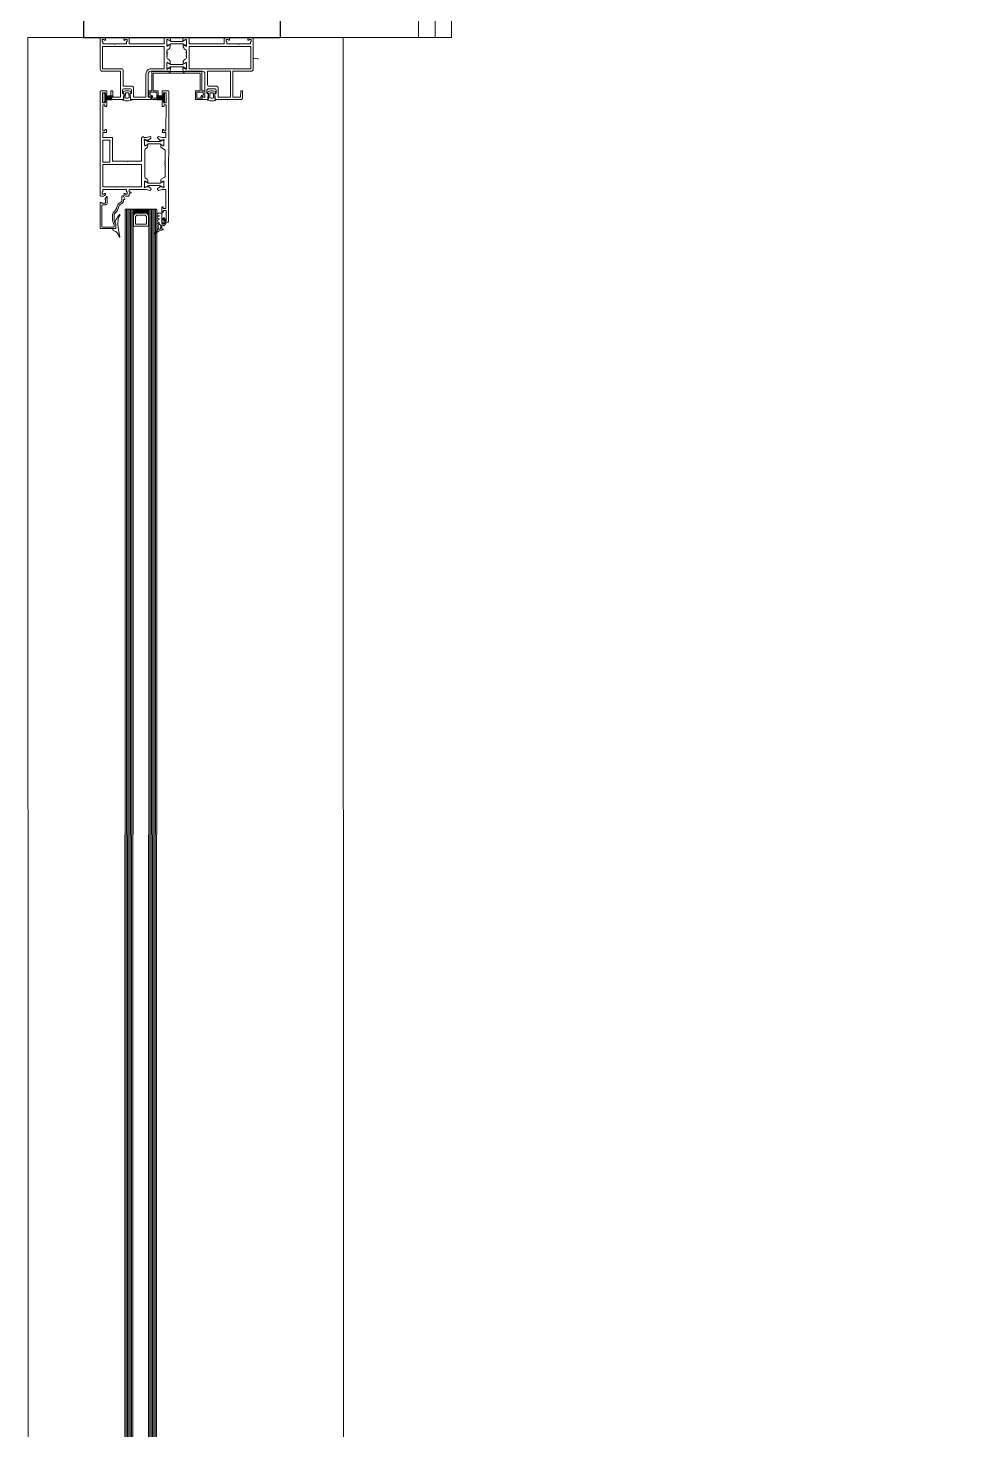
# Model space of a CAD drawing. Header units: centimetres. Extents: x 118932 to 154602, y -32682 to -23521.
# Drawn here: x 129077.4 to 129149.7, y -28273.7 to -28167 of the extents above; entities that cross this region are included whole.
import ezdxf

# ---------------------------------------------------------------- set-up
doc = ezdxf.new("R2010")
doc.units = ezdxf.units.CM
doc.header["$LTSCALE"] = 50
doc.header["$MEASUREMENT"] = 0
for name, color, linetype, lineweight, true_color in [('GEN_02_TF_Pencere', 7, 'Continuous', 9, 0x6093ac), ('GEN_05_ML_Alçıpan_giydirme', 7, 'Continuous', 18, 0x7ebab5), ('GEN_05_ML_Mermer', 7, 'Continuous', 9, 0x9d8692), ('ÖRÜLECEK DUVARLAR', 7, 'Continuous', 30, 0xfaca30)]:
    doc.layers.add(name, color=color, linetype=linetype, lineweight=lineweight, true_color=true_color)

# ---------------------------------------------------------------- blocks, each defined once
blk = doc.blocks.new('PP_Level-1_Cblok_YeniDuvarlar')
at = {"layer": 'GEN_05_ML_Alçıpan_giydirme'}
for points in [[(-740.5, -685.95), (-740.5, -657.32), (-700.5, -657.33), (-700.5, -598.79), (-740.5, -598.79), (-740.5, -490.55), (-748.01, -490.55)], [(-743, -685.95), (-743, -654.82), (-703, -654.83), (-703, -601.29), (-743, -601.29), (-743, -490.55)], [(-741.75, -685.95), (-741.75, -656.07), (-701.75, -656.08), (-701.75, -600.04), (-741.75, -600.04), (-741.75, -490.55)]]:
    blk.add_lwpolyline(points, dxfattribs=at)
at = {"layer": 'GEN_05_ML_Alçıpan_giydirme', "elevation": 0}
blk.add_lwpolyline([(-749.8, -685.95), (-740.5, -685.95)], dxfattribs=at)
blk = doc.blocks.new('ÖRÜLECEK DUVARLAR LEVEL -1 C BLOK')
at = {"layer": 'ÖRÜLECEK DUVARLAR', "elevation": 0}
blk.add_lwpolyline([(-294.7, 91.39), (-279.7, 91.39), (-279.7, 127.56), (-294.7, 127.56)], close=True, dxfattribs=at)
blk = doc.blocks.new('P18__')
at = {"layer": 'GEN_02_TF_Pencere'}
for p, q in [((101.66, 5.7), (101.7, 5.7)), ((101.7, 5.7), (101.7, 5.7)), ((101.73, 5.68), (101.73, 5.49)), ((101.76, 5.47), (102.02, 5.47)), ((102.07, 5.48), (102.09, 5.49)), ((103.16, 4.76), (5.28, 4.79)), ((103.21, 4.66), (5.28, 4.69)), ((103.21, 4.56), (5.28, 4.59)), ((103.21, 4.46), (5.28, 4.49)), ((103.21, 4.36), (5.28, 4.39)), ((103.21, 4.26), (5.28, 4.29)), ((102.76, 5.16), (102.75, 5.16)), ((103.16, 4.76), (103.21, 4.71)), ((103.21, 4.71), (103.21, 4.21)), ((103.21, 4.16), (5.28, 4.19)), ((101.91, 2.99), (101.91, 4.13)), ((101.91, 4.13), (102.76, 4.13)), ((102.06, 3.14), (102.06, 3.98)), ((102.06, 3.98), (102.66, 3.98)), ((102.66, 3.98), (102.76, 3.88)), ((102.76, 3.24), (102.66, 3.14)), ((102.76, 4.13), (102.91, 3.98)), ((102.76, 3.88), (102.76, 3.24)), ((103.21, 4.16), (102.84, 4.16)), ((102.84, 4.16), (102.99, 4.01)), ((102.85, 4.16), (102.85, 4.14)), ((102.89, 4.16), (102.89, 4.1)), ((102.91, 3.98), (102.91, 3.14)), ((102.93, 4.16), (102.93, 4.06)), ((102.97, 4.16), (102.97, 4.02)), ((102.99, 4.01), (102.99, 3.11)), ((103.01, 4.16), (103.01, 2.96)), ((103.05, 4.16), (103.05, 2.96)), ((103.09, 4.16), (103.09, 2.96)), ((103.13, 4.16), (103.13, 2.96)), ((103.21, 4.21), (103.16, 4.16)), ((103.17, 4.16), (103.17, 2.96)), ((103.21, 2.96), (103.21, 4.16)), ((103.21, 4.16), (103.21, 4.16)), ((103.21, 4.16), (103.21, 2.96)), ((103.21, 2.96), (5.28, 2.99)), ((103.21, 2.86), (5.28, 2.89)), ((103.21, 2.76), (5.28, 2.79)), ((103.21, 2.66), (5.28, 2.69)), ((103.21, 2.56), (5.28, 2.59)), ((103.21, 2.46), (5.28, 2.49)), ((103.16, 2.36), (5.28, 2.39)), ((101.33, 2.47), (101.51, 2.25)), ((101.6, 2.31), (101.39, 2.51)), ((101.68, 2.15), (101.68, 2.17)), ((102.01, 2.35), (101.76, 2.35)), ((101.78, 2.26), (101.96, 2.26)), ((102.76, 2.99), (101.91, 2.99)), ((102.66, 3.14), (102.06, 3.14)), ((102.06, 2.17), (102.06, 2.15)), ((102.06, 2.17), (102.06, 2.17)), ((102.14, 2.2), (102.1, 2.3)), ((102.1, 2.3), (102.1, 2.3)), ((102.28, 2.34), (102.2, 2.2)), ((102.41, 2.2), (102.35, 2.34)), ((102.54, 2.34), (102.46, 2.2)), ((102.67, 2.2), (102.62, 2.34)), ((102.78, 2.34), (102.73, 2.2)), ((102.91, 3.14), (102.76, 2.99)), ((102.99, 3.11), (102.84, 2.96)), ((102.84, 2.96), (103.21, 2.96)), ((102.85, 2.97), (102.85, 2.96)), ((102.89, 2.28), (102.86, 2.34)), ((102.89, 3.01), (102.89, 2.96)), ((102.9, 1.99), (102.9, 2.24)), ((102.93, 3.05), (102.93, 2.96)), ((102.97, 3.09), (102.97, 2.96)), ((103.16, 2.96), (103.21, 2.91)), ((103.21, 2.41), (103.16, 2.36)), ((103.21, 2.91), (103.21, 2.41)), ((101.7, 1.88), (101.7, 1.94)), ((101.73, 1.97), (102.03, 1.97)), ((101.96, 2.06), (101.78, 2.06)), ((101.96, 1.79), (102.13, 1.68)), ((102.03, 1.85), (101.99, 1.85)), ((102.03, 1.97), (102.03, 1.85)), ((102.11, 1.96), (102.11, 1.96)), ((102.11, 1.78), (102.11, 1.94)), ((102.13, 1.68), (102.38, 1.68)), ((102.14, 1.97), (102.37, 1.97)), ((102.37, 1.75), (102.14, 1.75)), ((102.38, 1.68), (102.54, 1.79)), ((102.4, 1.94), (102.4, 1.78)), ((102.48, 1.85), (102.48, 1.97)), ((102.48, 1.97), (102.87, 1.97)), ((102.52, 1.85), (102.48, 1.85))]:
    blk.add_line(p, q, dxfattribs=at)
at = {"layer": 'GEN_02_TF_Pencere', "linetype": 'Continuous'}
for p, q in [((111.54, 6.26), (111.54, 5.75)), ((111.56, 6.26), (111.56, 5.75)), ((111.58, 6.26), (111.58, 5.75)), ((111.6, 6.26), (111.6, 5.75)), ((111.62, 6.26), (111.62, 5.75)), ((111.64, 6.26), (111.64, 5.75)), ((111.66, 6.26), (111.66, 5.75)), ((111.68, 6.26), (111.68, 5.75)), ((111.7, 6.26), (111.7, 5.75)), ((111.72, 6.26), (111.72, 5.75)), ((111.74, 6.26), (111.74, 5.75)), ((111.76, 6.26), (111.76, 5.75)), ((111.78, 6.26), (111.78, 5.75)), ((111.8, 6.26), (111.8, 5.75)), ((111.82, 6.26), (111.82, 5.75)), ((111.84, 6.26), (111.84, 5.75)), ((111.54, 1.85), (111.54, 2.36)), ((111.56, 1.85), (111.56, 2.36)), ((111.58, 1.85), (111.58, 2.36)), ((111.6, 1.85), (111.6, 2.36)), ((111.62, 1.85), (111.62, 2.36)), ((111.64, 1.85), (111.64, 2.36)), ((111.66, 1.85), (111.66, 2.36)), ((111.68, 1.85), (111.68, 2.36)), ((111.7, 1.85), (111.7, 2.36)), ((111.72, 1.85), (111.72, 2.36)), ((111.74, 1.85), (111.74, 2.36)), ((111.76, 1.85), (111.76, 2.36)), ((111.78, 1.85), (111.78, 2.36)), ((111.8, 1.85), (111.8, 2.36)), ((111.82, 1.85), (111.82, 2.36)), ((111.84, 1.85), (111.84, 2.36))]:
    blk.add_line(p, q, dxfattribs=at)
at = {"layer": 'GEN_02_TF_Pencere', "extrusion": (0, 0, -1)}
for points in [[(-101.76, 6.67), (-103.68, 6.67, 0.41421), (-103.71, 6.64), (-103.71, 6.58, 0.41421), (-103.68, 6.55), (-103.66, 6.55), (-103.66, 6.25), (-103.93, 6.25), (-103.95, 6.28, 0.414213), (-103.99, 6.29), (-104.16, 6.19, 0.767327), (-104.15, 6.13), (-103.64, 6.13, 0.414213), (-103.54, 6.23), (-103.54, 6.5, -0.414213), (-103.49, 6.55), (-101.9, 6.55, -0.414213), (-101.85, 6.5), (-101.85, 5.64, -0.414213), (-101.9, 5.59), (-101.95, 5.59, -0.127549), (-101.99, 5.59, 0.13898), (-102.58, 5.73), (-102.73, 5.73, 0.215322), (-102.97, 5.63, -0.168624), (-103.43, 5.37, 0.197358), (-103.63, 5.24), (-103.74, 5.08, -0.244575), (-103.89, 5.01), (-104.17, 5.01, 0.767327), (-104.19, 4.9), (-104, 4.79, 0.577351), (-103.95, 4.82), (-103.95, 4.89), (-103.89, 4.89, 0.244575), (-103.64, 5.01), (-103.53, 5.17, -0.197358), (-103.41, 5.25, 0.168624), (-102.88, 5.55, -0.215322), (-102.73, 5.61), (-102.48, 5.61, -0.114883), (-102.05, 5.49, 0.126996), (-101.95, 5.47), (-101.76, 5.47, 0.414213), (-101.73, 5.5), (-101.73, 6.64, 0.414213), (-101.76, 6.67)], [(-104.24, 6.66), (-112.18, 6.66, 0.198912), (-112.2, 6.65, 0.198912), (-112.21, 6.63), (-112.21, 6.19, 0.414214), (-112.18, 6.16), (-111.98, 6.16, 0.414214), (-111.91, 6.23, 0.414214), (-111.94, 6.26), (-112.02, 6.26, -0.414214), (-112.07, 6.31), (-112.07, 6.43, -0.414214), (-112.02, 6.48), (-111.35, 6.48, -0.414214), (-111.3, 6.43), (-111.3, 6.31, -0.414214), (-111.35, 6.26), (-111.43, 6.26, 0.414214), (-111.46, 6.23, 0.414214), (-111.39, 6.16), (-111.08, 6.16, 0.414214), (-111.03, 6.21), (-111.03, 6.28, 0.414214), (-111.06, 6.31), (-111.16, 6.31), (-111.16, 6.46), (-109.16, 6.46), (-109.16, 6.31), (-109.23, 6.31, 0.414214), (-109.26, 6.28), (-109.26, 6.22, 0.414214), (-109.23, 6.19), (-109.07, 6.19, 0.414214), (-109.04, 6.22), (-109.04, 6.43, -0.414214), (-109.01, 6.46), (-108.66, 6.46), (-108.66, 5.76, 0.414213), (-108.63, 5.73), (-106.86, 5.73), (-106.86, 4.65), (-106.83, 4.62), (-106.86, 4.59), (-106.86, 3.51), (-108.61, 3.51, 0.414277), (-108.71, 3.41), (-108.71, 3.38, 0.339312), (-108.7, 3.36), (-108.68, 3.35, -0.339802), (-108.66, 3.33), (-108.66, 3.15), (-108.73, 2.89, 0.700085), (-108.63, 2.81), (-108.61, 2.82), (-108.44, 3, 0.617948), (-108.45, 3.06, -0.283637), (-108.47, 3.08), (-108.53, 3.26), (-108.53, 3.28, -0.673161), (-108.47, 3.3, 0.202488), (-108.45, 3.29), (-108.07, 3.29, -0.414214), (-108.04, 3.26), (-108.04, 3.24, -0.137872), (-108.04, 3.22), (-108.13, 3.07, 0.585524), (-108.12, 3.04), (-107.97, 3.04, 0.261413), (-107.89, 3.09), (-107.81, 3.21, -0.261413), (-107.73, 3.26), (-106.82, 3.26), (-105.65, 3.26, -0.261413), (-105.56, 3.21), (-105.49, 3.09, 0.261413), (-105.4, 3.04), (-105.26, 3.04, 0.585524), (-105.24, 3.07), (-105.34, 3.22, -0.137872), (-105.34, 3.24), (-105.34, 3.26, -0.414214), (-105.31, 3.29), (-104.92, 3.29, 0.202488), (-104.9, 3.3, -0.673161), (-104.85, 3.28), (-104.85, 3.26), (-104.9, 3.08, -0.283637), (-104.92, 3.05, 0.617948), (-104.94, 2.99), (-104.77, 2.82), (-104.75, 2.81, 0.700085), (-104.64, 2.88), (-104.71, 3.14), (-104.71, 4.43, -0.414214), (-104.68, 4.46), (-104.54, 4.46, -0.414214), (-104.51, 4.43), (-104.51, 4.34, 0.463003), (-104.48, 4.31, 0.372825), (-104.39, 4.41), (-104.39, 4.43, -0.414214), (-104.36, 4.46), (-104.29, 4.46, 0.414214), (-104.21, 4.54), (-104.21, 4.71, 0.414214), (-104.36, 4.86), (-104.38, 4.86, 0.414214), (-104.41, 4.83), (-104.41, 4.79, 0.380812), (-104.39, 4.76, -0.365977), (-104.36, 4.73), (-104.36, 4.64, -0.414214), (-104.39, 4.61), (-104.5, 4.61, -0.365977), (-104.53, 4.64, 0.369187), (-104.56, 4.66), (-104.68, 4.66, -0.414214), (-104.71, 4.69), (-104.71, 5.53), (-104.74, 5.56), (-104.71, 5.59), (-104.71, 6.43, -0.414214), (-104.68, 6.46), (-104.56, 6.46, 0.365995), (-104.53, 6.49, -0.365977), (-104.5, 6.51), (-104.39, 6.51, -0.414214), (-104.36, 6.48), (-104.36, 6.39, -0.374045), (-104.39, 6.36, 0.366034), (-104.41, 6.33), (-104.41, 6.29, 0.414214), (-104.38, 6.26), (-104.36, 6.26, 0.414214), (-104.21, 6.41), (-104.21, 6.63, 0.414214), (-104.24, 6.66)], [(-106.79, 5.94, -0.198912), (-106.81, 5.93), (-108.43, 5.93, -0.414214), (-108.46, 5.96), (-108.46, 6.43, -0.414214), (-108.43, 6.46), (-106.81, 6.46, -0.414214), (-106.78, 6.43), (-106.78, 5.96, -0.198912), (-106.79, 5.94)], [(-116.25, 6.66), (-113.86, 6.66, -0.414214), (-113.71, 6.51), (-113.71, 5.15, 0.414214), (-113.68, 5.12), (-111.75, 5.12, 0.414214), (-111.72, 5.15), (-111.72, 5.66, 0.400696), (-111.75, 5.69), (-112.18, 5.71, -0.400696), (-112.21, 5.74), (-112.21, 5.83, -0.414214), (-112.18, 5.86), (-111.66, 5.86, -0.414214), (-111.56, 5.76), (-111.56, 4.94, -0.399104), (-111.61, 4.89), (-111.98, 4.87, -0.429487), (-112.01, 4.9), (-112.01, 4.92, 0.414214), (-112.06, 4.97), (-112.26, 4.97, 0.414214), (-112.36, 4.87), (-112.36, 4.37, 0.414214), (-112.26, 4.27), (-112.06, 4.27, 0.414214), (-112.01, 4.32), (-112.01, 4.34, -0.429495), (-111.98, 4.37), (-111.61, 4.35, -0.399096), (-111.56, 4.3), (-111.56, 2.83, -0.414214), (-111.59, 2.8), (-111.73, 2.8, -0.518649), (-111.76, 2.84), (-111.71, 2.96, 0.518649), (-111.74, 3), (-113.51, 3, 0.414214), (-113.71, 2.8), (-113.71, 1.49, 0.41134), (-113.68, 1.46, -0.312805), (-113.66, 1.45), (-113.63, 1.37, -0.493156), (-113.65, 1.34), (-113.95, 1.31, -0.957545), (-113.95, 1.35, 0.268123), (-113.94, 1.37), (-113.88, 1.52, 0.843087), (-113.89, 1.58), (-114.34, 1.58, 0.577366), (-114.37, 1.54), (-114.28, 1.38, 0.182928), (-114.27, 1.37, -0.849637), (-114.27, 1.33), (-114.37, 1.33, -0.267944), (-114.62, 1.48), (-114.65, 1.53, 0.267964), (-114.74, 1.58), (-114.86, 1.58), (-114.89, 1.54), (-114.91, 1.58), (-114.97, 1.58, -1), (-115.03, 1.58), (-115.11, 1.58, -1), (-115.17, 1.58), (-115.25, 1.58, 0.267966), (-115.34, 1.53), (-115.37, 1.48, -0.267944), (-115.63, 1.33), (-115.72, 1.33, -0.849744), (-115.72, 1.37, 0.182697), (-115.71, 1.38), (-115.62, 1.54, 0.577366), (-115.65, 1.58), (-116.1, 1.58, 0.843081), (-116.11, 1.52), (-116.05, 1.36, 0.267761), (-116.04, 1.35, -0.957329), (-116.04, 1.31), (-116.28, 1.33), (-116.28, 1.49), (-116.28, 1.77, -0.414214), (-116.25, 1.8), (-115.81, 1.8, 0.414214), (-115.78, 1.83), (-115.78, 4.46), (-116.2, 4.46, -0.414214), (-116.28, 4.54), (-116.28, 4.71, -0.414214), (-116.13, 4.86), (-116.1, 4.86, -0.414214), (-116.08, 4.84), (-116.08, 4.79, -0.36604), (-116.11, 4.76, 0.365984), (-116.13, 4.73), (-116.13, 4.64, 0.414214), (-116.1, 4.61), (-115.99, 4.61, 0.367429), (-115.96, 4.64, -0.364526), (-115.93, 4.66), (-115.81, 4.66, 0.414214), (-115.78, 4.69), (-115.78, 5.53), (-115.75, 5.56), (-115.78, 5.59), (-115.78, 6.43, 0.414214), (-115.81, 6.46), (-115.93, 6.46, -0.364526), (-115.96, 6.49, 0.367429), (-115.99, 6.51), (-116.1, 6.51, 0.414214), (-116.13, 6.48), (-116.13, 6.39, 0.365984), (-116.11, 6.36, -0.36604), (-116.08, 6.33), (-116.08, 6.28, -0.414214), (-116.1, 6.26), (-116.13, 6.26, -0.414214), (-116.28, 6.41), (-116.28, 6.63, -0.414214), (-116.25, 6.66)], [(-113.89, 6.48), (-115.6, 6.48), (-115.6, 1.8), (-113.89, 1.8), (-113.89, 2.8, -0.414214), (-113.51, 3.18), (-111.77, 3.18, 0.414214), (-111.74, 3.21), (-111.74, 4.09, 0.414214), (-111.77, 4.12), (-112.46, 4.12, -0.414214), (-112.56, 4.22), (-112.56, 4.82, 0.414214), (-112.66, 4.92), (-113.79, 4.92, -0.414214), (-113.89, 5.02), (-113.89, 6.48)], [(-111.56, 4.18, 0.064394), (-111.48, 4.39, 0.064394), (-111.45, 4.62, 0.129325), (-111.56, 5.05), (-111.56, 4.9, -0.399528), (-111.59, 4.87), (-112, 4.85, -0.414214), (-112.03, 4.88), (-112.03, 4.9, 0.414214), (-112.06, 4.93), (-112.07, 4.93, 0.295923), (-112.16, 4.87, 0.104809), (-112.22, 4.62, 0.104809), (-112.16, 4.36, 0.295923), (-112.07, 4.3), (-112.06, 4.3, 0.414214), (-112.03, 4.33), (-112.03, 4.36, -0.414214), (-112, 4.39), (-111.59, 4.36, -0.399528), (-111.56, 4.33), (-111.56, 4.18)], [(-111.7, 4.47), (-112.03, 4.49, -0.337036), (-112.05, 4.51, -0.054259), (-112.07, 4.62, -0.054259), (-112.05, 4.72, -0.337036), (-112.03, 4.74), (-111.7, 4.76, -0.32284), (-111.67, 4.74, -0.093955), (-111.65, 4.62, -0.093955), (-111.67, 4.49, -0.32284), (-111.7, 4.47)], [(-105.18, 2.97), (-105.18, 2.13, -0.131653), (-105.2, 2.07), (-105.3, 1.89), (-105.3, 1.85, 0.414213), (-105.26, 1.81), (-104.92, 1.81, 0.414214), (-104.88, 1.85), (-104.88, 1.89), (-104.98, 2.07, -0.131652), (-105, 2.13), (-105, 2.97, -0.131652), (-104.98, 3.03), (-104.88, 3.21), (-104.88, 3.25, 0.414214), (-104.92, 3.29), (-105.26, 3.29, 0.414213), (-105.3, 3.25), (-105.3, 3.21), (-105.2, 3.03, -0.131652), (-105.18, 2.97)], [(-108.18, 2.98), (-108.17, 2.13, 0.131653), (-108.16, 2.07), (-108.05, 1.89), (-108.05, 1.85, -0.414213), (-108.09, 1.81), (-108.43, 1.81, -0.414214), (-108.47, 1.85), (-108.47, 1.89), (-108.37, 2.07, 0.131652), (-108.35, 2.13), (-108.36, 2.98, 0.131652), (-108.37, 3.04), (-108.48, 3.22), (-108.48, 3.25, -0.414214), (-108.44, 3.29), (-108.1, 3.29, -0.414213), (-108.06, 3.25), (-108.06, 3.22), (-108.16, 3.04, 0.131652), (-108.18, 2.98)], [(-112.18, 1.45), (-102.24, 1.46, 0.414214), (-102.21, 1.49), (-102.21, 1.93, 0.414214), (-102.24, 1.96), (-102.44, 1.96, 0.414214), (-102.51, 1.89, 0.414214), (-102.48, 1.86), (-102.4, 1.86, -0.414214), (-102.35, 1.81), (-102.35, 1.69, -0.414214), (-102.4, 1.64), (-103.07, 1.64, -0.414214), (-103.12, 1.69), (-103.12, 1.81, -0.414214), (-103.07, 1.86), (-102.99, 1.86, 0.414214), (-102.96, 1.89, 0.414214), (-103.03, 1.96), (-103.34, 1.96, 0.414214), (-103.39, 1.91), (-103.39, 1.89, 0.414214), (-103.36, 1.86), (-103.29, 1.86, -0.414214), (-103.26, 1.83), (-103.26, 1.66), (-104.68, 1.66, -0.414214), (-104.71, 1.69), (-104.71, 1.96), (-104.64, 2.22, 0.700075), (-104.75, 2.29), (-104.77, 2.28), (-104.94, 2.11, 0.617785), (-104.92, 2.05, -0.283333), (-104.9, 2.03), (-104.85, 1.84), (-104.85, 1.82, -0.673162), (-104.9, 1.8, 0.202354), (-104.92, 1.81), (-105.31, 1.81, -0.415901), (-105.34, 1.84), (-105.34, 1.86, -0.137872), (-105.33, 1.88), (-105.24, 2.03, 0.585714), (-105.26, 2.06), (-105.4, 2.06, 0.30109), (-105.49, 2.01), (-105.64, 1.75, -0.261413), (-105.73, 1.71), (-106.55, 1.71), (-106.58, 1.74), (-106.6, 1.71), (-106.66, 1.71, 1), (-106.72, 1.71), (-106.8, 1.71, 1), (-106.86, 1.71), (-107.64, 1.71, -0.261413), (-107.73, 1.75), (-107.89, 2.01, 0.261381), (-107.97, 2.06), (-108.11, 2.06, 0.585524), (-108.13, 2.03), (-108.04, 1.88, -0.137707), (-108.03, 1.86), (-108.03, 1.84, -0.414214), (-108.06, 1.81), (-108.45, 1.81, 0.202488), (-108.47, 1.8, -0.673126), (-108.52, 1.82), (-108.52, 1.84), (-108.47, 2.03, -0.283536), (-108.45, 2.05, 0.617796), (-108.43, 2.11), (-108.6, 2.28), (-108.62, 2.29, 0.700399), (-108.73, 2.22), (-108.66, 1.96), (-108.66, 1.69, -0.414214), (-108.69, 1.66), (-109.01, 1.66, -0.414214), (-109.04, 1.69), (-109.04, 1.9, 0.414214), (-109.07, 1.93), (-109.23, 1.93, 0.414214), (-109.26, 1.9), (-109.26, 1.84, 0.414214), (-109.23, 1.81), (-109.16, 1.81), (-109.16, 1.66), (-111.16, 1.65), (-111.16, 1.8), (-111.06, 1.8, 0.414214), (-111.03, 1.83), (-111.03, 1.9, 0.414214), (-111.08, 1.95), (-111.39, 1.95, 0.414214), (-111.46, 1.88, 0.414214), (-111.43, 1.85), (-111.35, 1.85, -0.414214), (-111.3, 1.8), (-111.3, 1.68, -0.414214), (-111.35, 1.63), (-112.02, 1.63, -0.414214), (-112.07, 1.68), (-112.07, 1.8, -0.414214), (-112.02, 1.85), (-111.94, 1.85, 0.414214), (-111.91, 1.88, 0.414214), (-111.98, 1.95), (-112.18, 1.95, 0.414214), (-112.21, 1.92), (-112.21, 1.48, 0.414214), (-112.18, 1.45)], [(-112.21, -1.27, 0.198912), (-112.2, -1.29, 0.198912), (-112.18, -1.3), (-111.77, -1.3, 0.518649), (-111.74, -1.26), (-111.79, -1.14, -0.518649), (-111.76, -1.1), (-111.59, -1.1, 0.414214), (-111.56, -1.07), (-111.56, -0.61, 0.414214), (-111.59, -0.58), (-112.18, -0.58, 0.414214), (-112.21, -0.61), (-112.21, -0.95), (-113.56, -0.95), (-113.56, 0.83), (-113.56, 2.62), (-112.21, 2.62), (-112.21, 2.28, 0.414214), (-112.18, 2.25), (-111.59, 2.25, 0.414214), (-111.56, 2.28), (-111.56, 2.74, 0.414214), (-111.59, 2.77), (-111.76, 2.77, -0.518649), (-111.79, 2.81), (-111.75, 2.93, 0.518649), (-111.77, 2.97), (-112.18, 2.97, 0.414214), (-112.21, 2.94), (-112.21, 2.77, -0.414214), (-112.24, 2.74), (-113.65, 2.74, 0.414214), (-113.68, 2.71), (-113.68, 0.83), (-113.68, -1.04, 0.414214), (-113.65, -1.07), (-112.24, -1.07, -0.414214), (-112.21, -1.1), (-112.21, -1.27)], [(-112.11, 2.38), (-112.11, 2.82, -0.395113), (-112.09, 2.85), (-111.88, 2.86, 0.505029), (-111.73, 2.67), (-111.69, 2.67, -0.414214), (-111.66, 2.64), (-111.66, 2.38, -0.414214), (-111.69, 2.35), (-112.08, 2.35, -0.414214), (-112.11, 2.38)], [(-114.22, 1.26), (-114.22, 0.41, -0.131652), (-114.24, 0.35), (-114.34, 0.17), (-114.34, 0.14, 0.414214), (-114.3, 0.1), (-113.96, 0.1, 0.414214), (-113.92, 0.14), (-113.92, 0.18), (-114.03, 0.35, -0.131652), (-114.04, 0.41), (-114.04, 1.26, -0.131652), (-114.03, 1.32), (-113.92, 1.5), (-113.92, 1.54, 0.414214), (-113.96, 1.58), (-114.3, 1.58, 0.414214), (-114.34, 1.54), (-114.34, 1.5), (-114.24, 1.32, -0.131652), (-114.22, 1.26)], [(-115.98, 1.26), (-115.98, 0.41, -0.131652), (-116, 0.35), (-116.1, 0.17), (-116.1, 0.14, 0.414214), (-116.06, 0.1), (-115.72, 0.1, 0.414214), (-115.68, 0.14), (-115.68, 0.17), (-115.78, 0.35, -0.131652), (-115.8, 0.41), (-115.8, 1.26, -0.131652), (-115.78, 1.32), (-115.68, 1.5), (-115.68, 1.54, 0.414214), (-115.72, 1.58), (-116.06, 1.58, 0.414214), (-116.1, 1.54), (-116.1, 1.5), (-116, 1.32, -0.131652), (-115.98, 1.26)], [(-115.78, -2.78), (-115.78, -0.15, 0.414214), (-115.81, -0.12), (-116.25, -0.12, -0.414214), (-116.28, -0.09), (-116.28, 0.19), (-116.28, 0.35), (-116.04, 0.37, -0.957329), (-116.04, 0.33, 0.267761), (-116.05, 0.32), (-116.11, 0.16, 0.843081), (-116.1, 0.1), (-115.65, 0.1, 0.577366), (-115.62, 0.14), (-115.71, 0.3, 0.182697), (-115.72, 0.31, -0.849744), (-115.72, 0.35), (-115.63, 0.35, -0.267944), (-115.37, 0.2), (-115.34, 0.15, 0.267966), (-115.25, 0.1), (-115.17, 0.1, -1), (-115.11, 0.1), (-115.03, 0.1, -1), (-114.97, 0.1), (-114.91, 0.1), (-114.89, 0.14), (-114.86, 0.1), (-114.74, 0.1, 0.267964), (-114.65, 0.15), (-114.62, 0.2, -0.267944), (-114.36, 0.35), (-114.27, 0.35, -0.849637), (-114.27, 0.31, 0.182928), (-114.28, 0.3), (-114.37, 0.14, 0.577366), (-114.34, 0.1), (-113.89, 0.1, 0.843087), (-113.88, 0.16), (-113.94, 0.32, 0.268123), (-113.95, 0.33, -0.957545), (-113.95, 0.37), (-113.65, 0.34, -0.493156), (-113.63, 0.32), (-113.66, 0.23, -0.312805), (-113.68, 0.22, 0.41134), (-113.71, 0.19), (-113.71, -1.11, 0.414214), (-113.51, -1.31), (-111.74, -1.31, 0.414214), (-111.71, -1.28), (-111.76, -1.14, -0.414214), (-111.73, -1.11), (-111.59, -1.11, -0.414214), (-111.56, -1.14), (-111.56, -1.49, -0.399096), (-111.61, -1.54), (-111.98, -1.56, -0.429495), (-112.01, -1.53), (-112.01, -1.51, 0.414214), (-112.06, -1.46), (-112.26, -1.46, 0.414214), (-112.36, -1.56), (-112.36, -2.06, 0.414214), (-112.26, -2.16), (-112.06, -2.16, 0.414214), (-112.01, -2.11), (-112.01, -2.09, -0.429487), (-111.98, -2.06), (-111.61, -2.08, -0.399104), (-111.56, -2.13), (-111.56, -4.08, -0.414214), (-111.66, -4.18), (-112.18, -4.18, -0.414214), (-112.21, -4.15), (-112.21, -4.06, -0.400696), (-112.18, -4.03), (-111.75, -4.01, 0.400696), (-111.72, -3.98), (-111.72, -3.47, 0.414214), (-111.75, -3.44), (-113.68, -3.44, 0.414214), (-113.71, -3.47), (-113.71, -4.83, -0.414214), (-113.86, -4.98), (-116.25, -4.98, -0.414214), (-116.28, -4.95), (-116.28, -4.73, -0.414214), (-116.13, -4.58), (-116.1, -4.58, -0.414214), (-116.08, -4.6), (-116.08, -4.65, -0.36604), (-116.1, -4.68, 0.365984), (-116.13, -4.71), (-116.13, -4.8, 0.414214), (-116.1, -4.83), (-115.99, -4.83, 0.367429), (-115.96, -4.81, -0.364526), (-115.93, -4.78), (-115.81, -4.78, 0.414214), (-115.78, -4.75), (-115.78, -3.91), (-115.75, -3.88), (-115.78, -3.85), (-115.78, -3.01, 0.414214), (-115.81, -2.98), (-115.93, -2.98, -0.364526), (-115.96, -2.96, 0.367429), (-115.99, -2.93), (-116.1, -2.93, 0.414214), (-116.13, -2.96), (-116.13, -3.05, 0.365984), (-116.1, -3.08, -0.36604), (-116.08, -3.11), (-116.08, -3.16, -0.414214), (-116.1, -3.18), (-116.13, -3.18, -0.414214), (-116.28, -3.03), (-116.28, -2.86, -0.414214), (-116.2, -2.78), (-115.78, -2.78)], [(-112.11, -1.17, -0.190395), (-112.11, -1.15), (-112.11, -0.71, -0.414214), (-112.08, -0.68), (-111.69, -0.68, -0.414214), (-111.66, -0.71), (-111.66, -0.97, -0.414214), (-111.69, -1), (-111.73, -1, 0.505029), (-111.88, -1.2), (-112.09, -1.18, -0.190395), (-112.11, -1.17)], [(-111.56, -2.25, 0.064394), (-111.47, -2.04, 0.064394), (-111.45, -1.82, 0.129325), (-111.56, -1.39), (-111.56, -1.54, -0.399528), (-111.59, -1.57), (-112, -1.59, -0.414214), (-112.03, -1.56), (-112.03, -1.53, 0.414214), (-112.06, -1.5), (-112.07, -1.5, 0.295923), (-112.16, -1.56, 0.104809), (-112.21, -1.82, 0.104809), (-112.16, -2.08, 0.295923), (-112.07, -2.14), (-112.06, -2.14, 0.414214), (-112.03, -2.11), (-112.03, -2.08, -0.414214), (-112, -2.05), (-111.59, -2.07, -0.399528), (-111.56, -2.1), (-111.56, -2.25)], [(-111.7, -1.97), (-112.02, -1.95, -0.337036), (-112.05, -1.93, -0.054259), (-112.06, -1.82, -0.054259), (-112.05, -1.72, -0.337036), (-112.03, -1.69), (-111.7, -1.68, -0.32284), (-111.67, -1.69, -0.093955), (-111.65, -1.82, -0.093955), (-111.67, -1.95, -0.32284), (-111.7, -1.97)], [(-113.71, -1.54), (-113.71, -3.23, 0.414189), (-113.68, -3.26), (-111.77, -3.26, 0.414238), (-111.74, -3.23), (-111.74, -2.34, 0.414214), (-111.77, -2.31), (-112.46, -2.31, -0.414214), (-112.56, -2.21), (-112.56, -1.61, 0.414214), (-112.66, -1.51), (-113.68, -1.51, 0.414214), (-113.71, -1.54)]]:
    blk.add_lwpolyline(points, format="xyb", close=True, dxfattribs=at)
for points in [[(-106.62, 6.46), (-104.91, 6.46), (-104.91, 3.51), (-106.62, 3.51), (-106.62, 6.46)], [(-115.6, -0.12), (-115.6, -4.8), (-113.89, -4.8), (-113.89, -0.12), (-115.6, -0.12)]]:
    blk.add_lwpolyline(points, close=True, dxfattribs=at)
at = {"layer": 'GEN_02_TF_Pencere', "linetype": 'Continuous'}
for points in [[(112.03, 6.26), (111.35, 6.26), (111.35, 6.35), (112.03, 6.35), (112.03, 6.26)], [(111.35, 1.85), (112.03, 1.85), (112.03, 1.76), (111.35, 1.76), (111.35, 1.85)]]:
    blk.add_lwpolyline(points, close=True, dxfattribs=at)
at = {"layer": 'GEN_02_TF_Pencere'}
blk.add_arc((114.36, -5.18), 0.332, 322.1261, 37.8376, dxfattribs=at)
for centre, major_axis, start_param, end_param in [((100.94, 5.73), (-0.64, 0), 1.805526, 2.955356), ((101.66, 5.62), (0.1, 0), 1.570967, 2.940044), ((102.08, 4.02), (1.55, 0), 1.378609, 1.866448), ((101.7, 5.68), (-0.03, 0), 3.141594, 4.712388), ((101.76, 5.49), (-0.03, 0), 0.000001, 1.570795), ((102.02, 5.55), (0.1, 0), -1.570782, -1.053513), ((102.24, 5.28), (0.286, 0), 0.956763, 2.099792), ((100.46, 2.98), (-3.54, 0), 3.990064, 4.134382), ((101.1, 5.19), (-0.03, 0), -1.226961, -0.000036), ((101.1, 5.19), (0.03, 0), 3.142037, 4.994419), ((99.29, 12.44), (-8.86, 0), 1.777943, 1.838474), ((102.21, 4.58), (-0.88, 0), 4.086507, 4.527649), ((102.76, 5.19), (-0.0382, 0), 0.629084, 1.300082), ((102.76, 5.2), (-0.05, 0), 1.57101, 3.466737)]:
    blk.add_ellipse(centre, major_axis=major_axis, ratio=0.839387, start_param=start_param, end_param=end_param, dxfattribs=at)
at = {"layer": 'GEN_02_TF_Pencere', "extrusion": (0, 0, -1)}
for centre, major_axis, start_param, end_param in [((101.36, 2.49), (-0.0344, 0), -0.614619, 2.340265), ((101.11, 1.99), (-0.5, 0), 2.512106, 2.949893), ((101.63, 2.34), (-0.0509, 0), 3.745027, 5.454025), ((101.76, 2.27), (0.1, 0), 3.745027, 4.711234), ((101.78, 2.17), (0.1, 0), 3.140436, 4.711234), ((101.78, 2.15), (-0.1, 0), 4.711232, 6.28203), ((101.96, 2.17), (-0.1, 0), 1.569641, 3.140438), ((101.96, 2.15), (-0.1, 0), 3.140436, 4.711234), ((102.01, 2.27), (0.1, 0), 4.711235, 5.320589), ((102.01, 2.27), (-0.1, 0), 2.178997, 2.788351), ((102.17, 2.21), (-0.03, 0), 3.628945, 5.929947), ((102.31, 2.32), (-0.0413, 0), 0.458705, 2.776142), ((102.44, 2.21), (0.03, 0), 0.487351, 2.788352), ((102.58, 2.32), (-0.0413, 0), 0.458704, 2.776141), ((102.7, 2.21), (-0.03, 0), 3.490789, 5.931679), ((102.82, 2.32), (0.0413, 0), 3.504733, 5.82217), ((102.8, 2.24), (-0.1, 0), 2.680578, 3.140437), ((97.34, 1.35), (-4.34, 0), 2.949895, 3.003759), ((101.67, 1.88), (-0.03, 0), 3.140437, 6.105223), ((101.73, 1.94), (-0.03, 0), -0.001157, 1.56964), ((101.99, 1.82), (-0.04, 0), -0.948289, 1.56964), ((102.14, 1.94), (0.03, 0), 3.925836, 4.711232), ((102.14, 1.94), (0.03, 0), 3.140439, 3.925836), ((102.14, 1.78), (-0.03, 0), 4.711233, 6.282031), ((102.37, 1.94), (0.03, 0), 4.711232, 6.282029), ((102.37, 1.78), (0.03, 0), -0.001157, 1.56964), ((102.52, 1.82), (0.04, 0), 4.711234, 7.229163), ((102.87, 1.99), (-0.03, 0), 3.140437, 4.711235)]:
    blk.add_ellipse(centre, major_axis=major_axis, ratio=0.881548, start_param=start_param, end_param=end_param, dxfattribs=at)
at = {"layer": 'GEN_05_ML_Mermer'}
blk.add_lwpolyline([(116.28, 12.16), (-118.72, 12.12), (-118.72, -11.88), (116.28, -11.84)], close=True, dxfattribs=at)
blk = doc.blocks.new('DOGRAMA LEVEL -1 C BLOK')
at = {"rotation": 90}
blk.add_blockref('P18__', (-270.86, 172.48, 0), dxfattribs=at)

msp = doc.modelspace()

# ---------------------------------------------------------------- block references
for name, p in [('DOGRAMA LEVEL -1 C BLOK', (129360.45, -28456.49)), ('ÖRÜLECEK DUVARLAR LEVEL -1 C BLOK', (129376.36, -28259.12))]:
    msp.add_blockref(name, p)
at = {"color": 6}
msp.add_blockref('PP_Level-1_Cblok_YeniDuvarlar', (129850.16, -27481.78, 0), dxfattribs=at)

doc.saveas('drawing.dxf')
